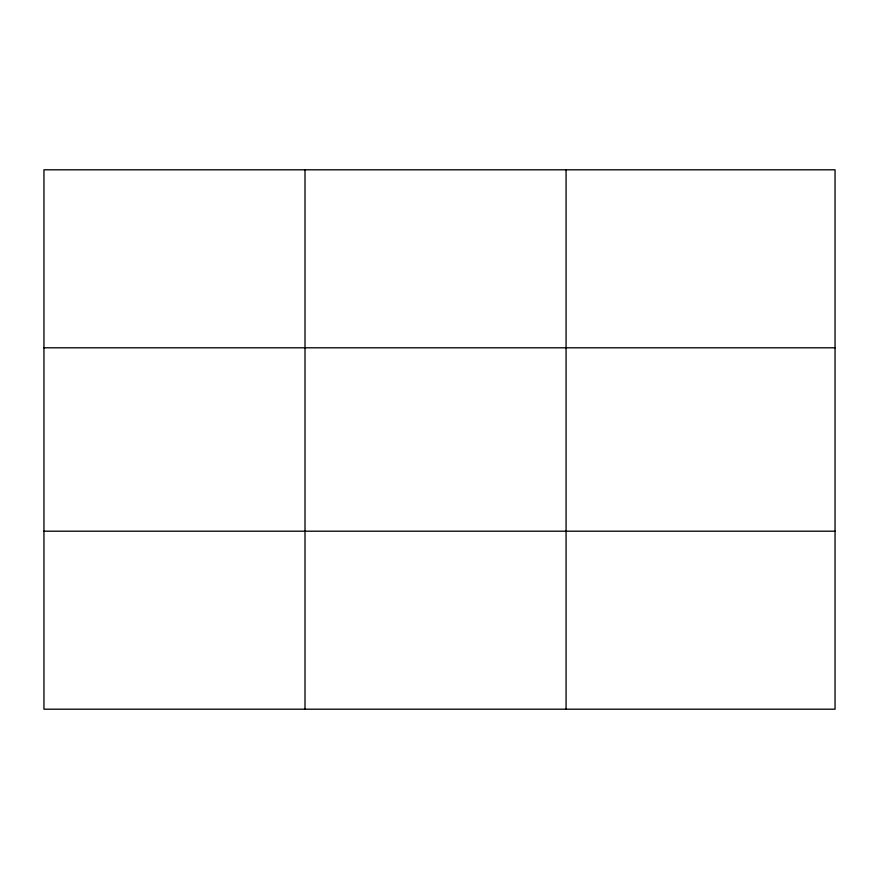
<?xml version="1.0" encoding="UTF-8"?>
<svg xmlns="http://www.w3.org/2000/svg" width="879" height="879" viewBox="0 0 879 879"><rect width="100%" height="100%" fill="white"/><g stroke="black" fill="none" stroke-linecap="round" stroke-linejoin="round"><path stroke-width="1.32" d="M305.013 169.801L305.013 709.199M566.076 169.801L566.076 709.199M835.05 531.202L835.05 709.199L43.95 709.199L43.95 169.801L835.05 169.801L835.05 531.202L43.95 531.202M43.95 347.798L835.05 347.798"/></g></svg>
